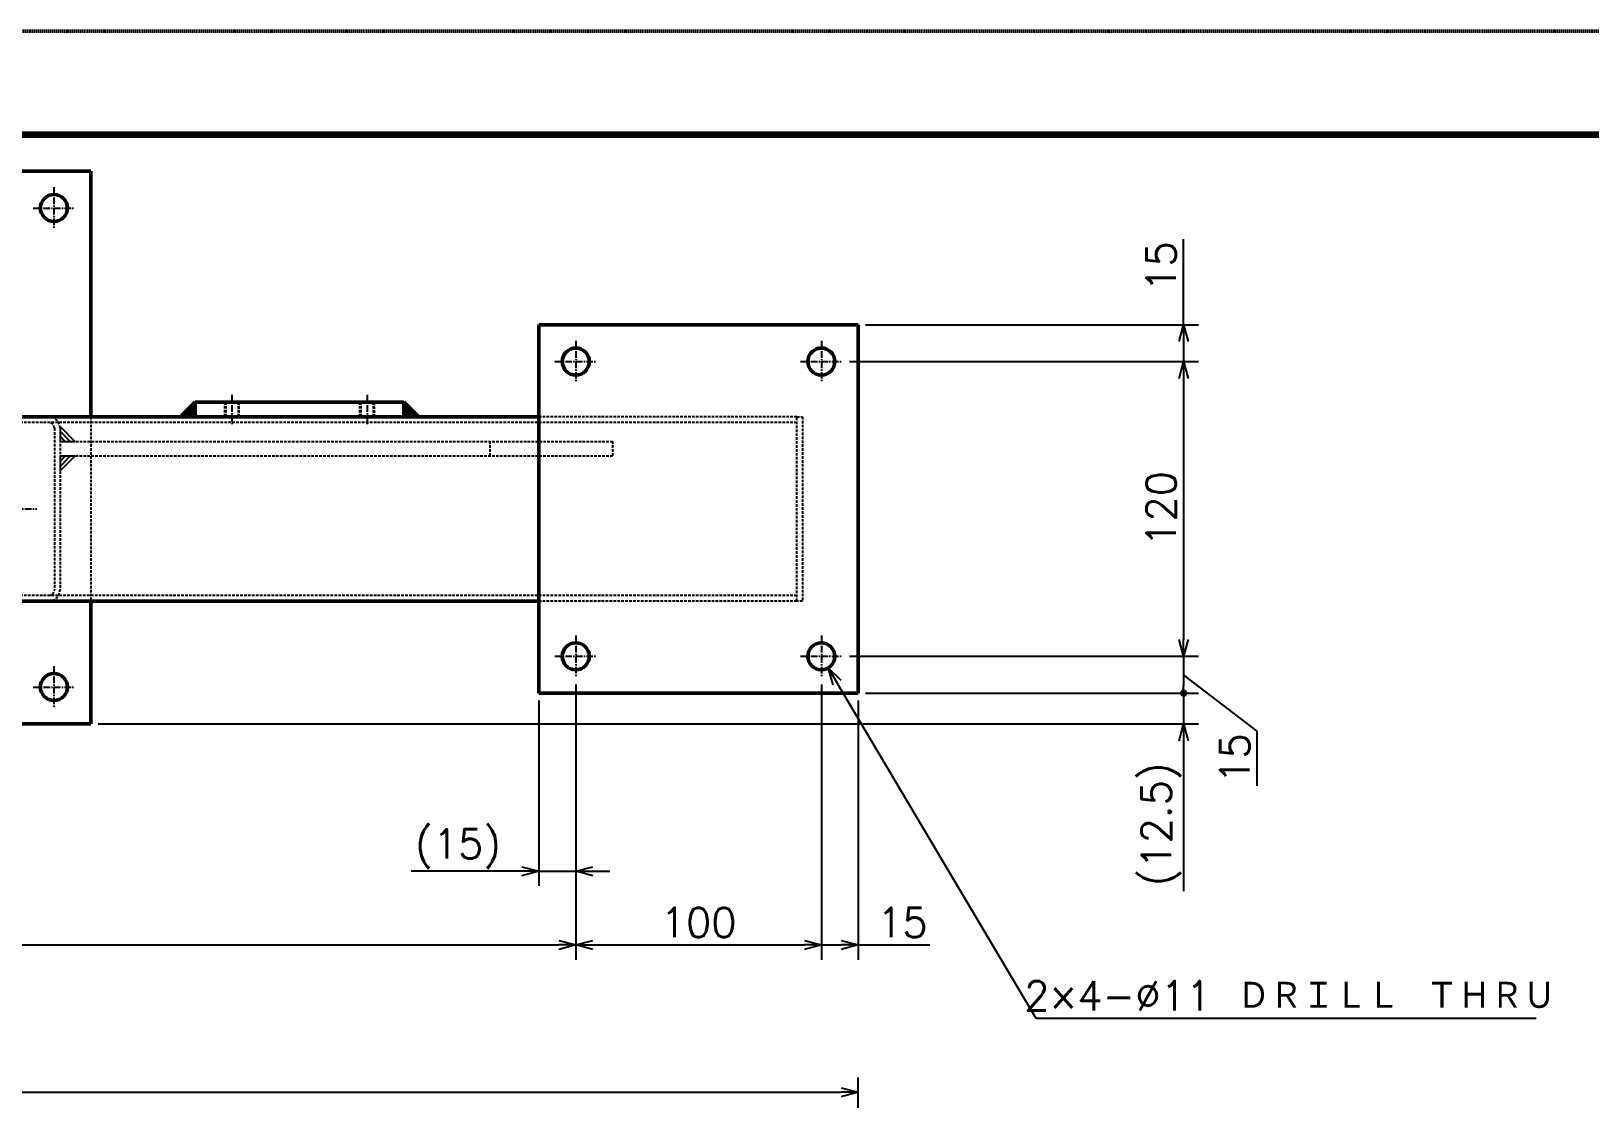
# Model space of a CAD drawing. Header units: millimetres. Extents: x -480 to 2043, y -555 to 1227.
# Drawn here: x 551 to 1185, y 792 to 1227 of the extents above; entities that cross this region are included whole.
import ezdxf

# ---------------------------------------------------------------- set-up
doc = ezdxf.new("R2010")
doc.units = ezdxf.units.MM
doc.header["$LTSCALE"] = 0.08399
for name, pattern in [('CENTER', [50.8, 31.75, -6.35, 6.35, -6.35]), ('DASHED', [19.05, 12.7, -6.35]), ('HIDDEN', [9.525, 6.35, -3.175])]:
    doc.linetypes.add(name, pattern=pattern)
doc.layers.add('SX_DraftLine', color=7, linetype='Continuous', plot=False)
doc.layers.add('作業', color=7, linetype='Continuous')
doc.styles.get("Standard").update_dxf_attribs({"font": 'txt', "bigfont": 'extfont2'})
doc.dimstyles.get("Standard").update_dxf_attribs({"dimtxt": 2.5, "dimasz": 2.5, "dimexe": 1.25, "dimexo": 0.625, "dimtad": 1, "dimzin": 0, "dimdsep": 46, "dimtxsty": 'Standard', "dimcen": 2.5, "dimadec": 0, "dimazin": 0, "dimtfac": 0.75, "dimtmove": 0, "dimatfit": 3, "dimfxl": 1, "dimarcsym": 0})

# ---------------------------------------------------------------- blocks, each defined once
blk = doc.blocks.new('_OPEN30')
at = {"color": 0, "linetype": 'ByBlock', "lineweight": -2}
for p, q in [((-1, 0.267949), (0, 0)), ((0, 0), (-1, -0.267949)), ((0, 0), (-1, 0))]:
    blk.add_line(p, q, dxfattribs=at)
blk = doc.blocks.new('*D200')
at = {"layer": 'Defpoints', "color": 0, "transparency": 16777216}
for p in [(887.5, 795), (-312.5, 611), (887.5, 611)]:
    blk.add_point(p, dxfattribs=at)
at = {"layer": '作業', "color": 0, "linetype": 'Continuous', "lineweight": 25, "transparency": 16777216}
for p, q in [((-312.5, 614), (-312.5, 801)), ((887.5, 614), (887.5, 801)), ((-305.6, 795), (880.6, 795))]:
    blk.add_line(p, q, dxfattribs=at)
at = {"layer": '作業', "color": 0, "lineweight": 25, "transparency": 16777216, "xscale": 6.899999999999998, "yscale": 6.899999999999998, "zscale": 6.899999999999998, "rotation": 180}
blk.add_blockref('_OPEN30', (-312.5, 795), dxfattribs=at)
at = {"layer": '作業', "color": 0, "lineweight": 25, "transparency": 16777216, "xscale": 6.899999999999998, "yscale": 6.899999999999998, "zscale": 6.899999999999998}
blk.add_blockref('_OPEN30', (887.5, 795), dxfattribs=at)
at = {"layer": '作業', "color": 0, "lineweight": 50, "transparency": 16777216, "insert": (287.5, 804.126), "char_height": 12, "attachment_point": 5}
blk.add_mtext('1200', dxfattribs=at)
blk = doc.blocks.new('*D225')
at = {"layer": 'Defpoints', "color": 0, "transparency": 16777216}
for p in [(881, 1092.5), (881, 972.5), (1020, 972.5)]:
    blk.add_point(p, dxfattribs=at)
at = {"layer": '作業', "color": 0, "linetype": 'Continuous', "lineweight": 25, "transparency": 16777216}
for p, q in [((1020, 1085.6), (1020, 979.4)), ((884, 972.5), (1026, 972.5))]:
    blk.add_line(p, q, dxfattribs=at)
at = {"layer": '作業', "color": 0, "lineweight": 25, "transparency": 16777216, "xscale": 6.899999999999998, "yscale": 6.899999999999998, "zscale": 6.899999999999998}
for p, rotation in [((1020, 1092.5), 90), ((1020, 972.5), 270)]:
    blk.add_blockref('_OPEN30', p, dxfattribs=dict(at, rotation=rotation))
at = {"layer": '作業', "color": 0, "lineweight": 50, "transparency": 16777216, "insert": (1010.87, 1032.5), "char_height": 12, "attachment_point": 5, "rotation": 90}
blk.add_mtext('120', dxfattribs=at)
blk = doc.blocks.new('*D226')
at = {"layer": 'Defpoints', "color": 0, "transparency": 16777216}
for p in [(887.5, 1107.5), (881, 1092.5), (1020, 1092.5)]:
    blk.add_point(p, dxfattribs=at)
at = {"layer": '作業', "color": 0, "linetype": 'Continuous', "lineweight": 25, "transparency": 16777216}
for p, q in [((1020, 1107.5), (1020, 1142.31)), ((890.5, 1107.5), (1026, 1107.5)), ((1020, 1100.6), (1020, 1092.5)), ((884, 1092.5), (1026, 1092.5))]:
    blk.add_line(p, q, dxfattribs=at)
at = {"layer": '作業', "color": 0, "lineweight": 25, "transparency": 16777216, "xscale": 6.899999999999998, "yscale": 6.899999999999998, "zscale": 6.899999999999998, "rotation": 90}
blk.add_blockref('_OPEN30', (1020, 1107.5), dxfattribs=at)
at = {"layer": '作業', "color": 0, "lineweight": 50, "transparency": 16777216, "insert": (1010.87, 1131.2), "char_height": 12, "attachment_point": 5, "rotation": 90}
blk.add_mtext('15', dxfattribs=at)
blk = doc.blocks.new('_NONE')
blk = doc.blocks.new('_DOT')
at = {"color": 0, "linetype": 'ByBlock', "lineweight": -2}
blk.add_line((-0.5, 0), (-1, 0), dxfattribs=at)
at = {"color": 0, "linetype": 'ByBlock', "lineweight": -2, "const_width": 0.5}
blk.add_lwpolyline([(-0.25, 0, 1), (0.25, 0, 1)], format="xyb", close=True, dxfattribs=at)
blk = doc.blocks.new('*D227')
at = {"layer": 'Defpoints', "color": 0, "transparency": 16777216}
for p in [(881, 972.5), (887.5, 957.5), (1020, 957.5)]:
    blk.add_point(p, dxfattribs=at)
at = {"layer": '作業', "color": 0, "linetype": 'Continuous', "lineweight": 25, "transparency": 16777216}
for p, q in [((1020, 972.5), (1020, 960.5)), ((1050, 942), (1020, 965)), ((890.5, 957.5), (1026, 957.5)), ((1050, 919.78), (1050, 942))]:
    blk.add_line(p, q, dxfattribs=at)
at = {"layer": '作業', "color": 0, "lineweight": 25, "transparency": 16777216, "xscale": 3, "yscale": 3, "zscale": 3, "rotation": 270}
blk.add_blockref('_DOT', (1020, 957.5), dxfattribs=at)
at = {"layer": '作業', "color": 0, "lineweight": 50, "transparency": 16777216, "insert": (1040.87, 930.89), "char_height": 12, "attachment_point": 5, "rotation": 90}
blk.add_mtext('15', dxfattribs=at)
blk = doc.blocks.new('*D228')
at = {"layer": 'Defpoints', "color": 0, "transparency": 16777216}
for p in [(887.5, 957.5), (575, 945), (1020, 945)]:
    blk.add_point(p, dxfattribs=at)
at = {"layer": '作業', "color": 0, "linetype": 'Continuous', "lineweight": 25, "transparency": 16777216}
for p, q in [((1020, 957.5), (1020, 945)), ((578, 945), (1026, 945)), ((1020, 945), (1020, 876.936)), ((1020, 938.1), (1020, 931.2))]:
    blk.add_line(p, q, dxfattribs=at)
at = {"layer": '作業', "color": 0, "lineweight": 25, "transparency": 16777216, "xscale": 6.899999999999998, "yscale": 6.899999999999998, "zscale": 6.899999999999998, "rotation": 90}
blk.add_blockref('_OPEN30', (1020, 945), dxfattribs=at)
at = {"layer": '作業', "color": 0, "lineweight": 50, "transparency": 16777216, "insert": (1010.874, 904.068), "char_height": 12, "attachment_point": 5, "rotation": 90}
blk.add_mtext('(12.5)', dxfattribs=at)
blk = doc.blocks.new('*D229')
at = {"layer": 'Defpoints', "color": 0, "transparency": 16777216}
for p in [(872.5, 964), (887.5, 957.5), (887.5, 855)]:
    blk.add_point(p, dxfattribs=at)
at = {"layer": '作業', "color": 0, "linetype": 'Continuous', "lineweight": 25, "transparency": 16777216}
for p, q in [((887.5, 954.5), (887.5, 849)), ((872.5, 855), (880.6, 855)), ((887.5, 855), (916.624, 855))]:
    blk.add_line(p, q, dxfattribs=at)
at = {"layer": '作業', "color": 0, "lineweight": 25, "transparency": 16777216, "xscale": 6.899999999999998, "yscale": 6.899999999999998, "zscale": 6.899999999999998}
blk.add_blockref('_OPEN30', (887.5, 855), dxfattribs=at)
at = {"layer": '作業', "color": 0, "lineweight": 50, "transparency": 16777216, "insert": (905.512, 864.126), "char_height": 12, "attachment_point": 5}
blk.add_mtext('15', dxfattribs=at)
blk = doc.blocks.new('*D230')
at = {"layer": 'Defpoints', "color": 0, "transparency": 16777216}
for p in [(772.5, 964), (872.5, 964), (872.5, 855)]:
    blk.add_point(p, dxfattribs=at)
at = {"layer": '作業', "color": 0, "linetype": 'Continuous', "lineweight": 25, "transparency": 16777216}
for p, q in [((872.5, 961), (872.5, 849)), ((779.4, 855), (865.6, 855))]:
    blk.add_line(p, q, dxfattribs=at)
at = {"layer": '作業', "color": 0, "lineweight": 25, "transparency": 16777216, "xscale": 6.899999999999998, "yscale": 6.899999999999998, "zscale": 6.899999999999998, "rotation": 180}
blk.add_blockref('_OPEN30', (772.5, 855), dxfattribs=at)
at = {"layer": '作業', "color": 0, "lineweight": 25, "transparency": 16777216, "xscale": 6.899999999999998, "yscale": 6.899999999999998, "zscale": 6.899999999999998}
blk.add_blockref('_OPEN30', (872.5, 855), dxfattribs=at)
at = {"layer": '作業', "color": 0, "lineweight": 50, "transparency": 16777216, "insert": (822.5, 864.126), "char_height": 12, "attachment_point": 5}
blk.add_mtext('100', dxfattribs=at)
blk = doc.blocks.new('*D232')
at = {"layer": 'Defpoints', "color": 0, "transparency": 16777216}
for p in [(-197.5, 964), (772.5, 964), (772.5, 855)]:
    blk.add_point(p, dxfattribs=at)
at = {"layer": '作業', "color": 0, "linetype": 'Continuous', "lineweight": 25, "transparency": 16777216}
for p, q in [((772.5, 961), (772.5, 849)), ((-190.6, 855), (765.6, 855))]:
    blk.add_line(p, q, dxfattribs=at)
at = {"layer": '作業', "color": 0, "lineweight": 25, "transparency": 16777216, "xscale": 6.899999999999998, "yscale": 6.899999999999998, "zscale": 6.899999999999998, "rotation": 180}
blk.add_blockref('_OPEN30', (-197.5, 855), dxfattribs=at)
at = {"layer": '作業', "color": 0, "lineweight": 25, "transparency": 16777216, "xscale": 6.899999999999998, "yscale": 6.899999999999998, "zscale": 6.899999999999998}
blk.add_blockref('_OPEN30', (772.5, 855), dxfattribs=at)
at = {"layer": '作業', "color": 0, "lineweight": 50, "transparency": 16777216, "insert": (287.5, 864.126), "char_height": 12, "attachment_point": 5}
blk.add_mtext('970', dxfattribs=at)
blk = doc.blocks.new('*D234')
at = {"layer": 'Defpoints', "color": 0, "transparency": 16777216}
for p in [(869.69, 977.23), (875.31, 967.77)]:
    blk.add_point(p, dxfattribs=at)
at = {"layer": '作業', "color": 0, "linetype": 'Continuous', "lineweight": 25, "transparency": 16777216}
for p, q in [((960, 825), (878.83, 961.84)), ((1163.51, 825), (960, 825))]:
    blk.add_line(p, q, dxfattribs=at)
at = {"layer": '作業', "color": 0, "lineweight": 25, "transparency": 16777216, "xscale": 6.899999999999998, "yscale": 6.899999999999998, "zscale": 6.899999999999998, "rotation": 120.677280021796}
blk.add_blockref('_OPEN30', (875.31, 967.77), dxfattribs=at)
at = {"layer": '作業', "color": 0, "lineweight": 50, "transparency": 16777216, "insert": (1063.25, 834.26), "char_height": 12, "attachment_point": 5}
blk.add_mtext('2×4-%%c11 ＤＲＩＬＬ ＴＨＲＵ', dxfattribs=at)
blk = doc.blocks.new('*D235')
at = {"layer": 'Defpoints', "color": 0, "transparency": 16777216}
for p in [(772.5, 964), (757.5, 957.5), (772.5, 885)]:
    blk.add_point(p, dxfattribs=at)
at = {"layer": '作業', "color": 0, "linetype": 'Continuous', "lineweight": 25, "transparency": 16777216}
for p, q in [((772.5, 961), (772.5, 879)), ((757.5, 954.5), (757.5, 879)), ((757.5, 885), (705.432, 885)), ((750.6, 885), (743.7, 885)), ((757.5, 885), (772.5, 885)), ((779.4, 885), (786.3, 885))]:
    blk.add_line(p, q, dxfattribs=at)
at = {"layer": '作業', "color": 0, "lineweight": 25, "transparency": 16777216, "xscale": 6.899999999999998, "yscale": 6.899999999999998, "zscale": 6.899999999999998}
blk.add_blockref('_OPEN30', (757.5, 885), dxfattribs=at)
at = {"layer": '作業', "color": 0, "lineweight": 25, "transparency": 16777216, "xscale": 6.899999999999998, "yscale": 6.899999999999998, "zscale": 6.899999999999998, "rotation": 180}
blk.add_blockref('_OPEN30', (772.5, 885), dxfattribs=at)
at = {"layer": '作業', "color": 0, "lineweight": 50, "transparency": 16777216, "insert": (724.566, 894.126), "char_height": 12, "attachment_point": 5}
blk.add_mtext('(15)', dxfattribs=at)
blk = doc.blocks.new('ASM_0021')
at = {"layer": '作業', "color": 7, "linetype": 'Continuous', "lineweight": 50}
for p, q in [((0, 0), (0, 6)), ((0, 6), (6, 0)), ((0, 6), (6, 0)), ((0, 5.7), (0.15, 5.85)), ((0, 5.17), (0.42, 5.58)), ((0, 4.64), (0.68, 5.32)), ((0, 4.11), (0.95, 5.05)), ((0, 3.58), (1.21, 4.79)), ((0, 3.05), (1.48, 4.52)), ((0, 2.51), (1.74, 4.26)), ((0, 1.98), (2.01, 3.99)), ((0, 1.45), (2.27, 3.73)), ((0, 0.92), (2.54, 3.46)), ((0, 0.39), (2.8, 3.2)), ((6, 0), (0, 0)), ((0.14, 0), (3.07, 2.93)), ((0.67, 0), (3.33, 2.67)), ((1.2, 0), (3.6, 2.4)), ((1.73, 0), (3.86, 2.14)), ((2.26, 0), (4.13, 1.87)), ((2.79, 0), (4.39, 1.61)), ((3.32, 0), (4.66, 1.34)), ((3.85, 0), (4.92, 1.08)), ((4.38, 0), (5.19, 0.81)), ((4.91, 0), (5.45, 0.55)), ((5.44, 0), (5.72, 0.28)), ((5.97, 0), (5.99, 0.01))]:
    blk.add_line(p, q, dxfattribs=at)
blk = doc.blocks.new('JZB_0041')
at = {"layer": '作業', "color": 7, "linetype": 'Continuous', "lineweight": 50}
blk.add_blockref('ASM_0021', (0, 0), dxfattribs=at)
blk = doc.blocks.new('ASM_0022')
at = {"layer": '作業', "color": 7, "linetype": 'Continuous', "lineweight": 50}
for p, q in [((0, 0), (6, 6)), ((0, 0), (6, 6)), ((6, 0), (0, 0)), ((0.3, 0), (0.15, 0.15)), ((0.83, 0), (0.42, 0.42)), ((1.36, 0), (0.68, 0.68)), ((1.89, 0), (0.95, 0.95)), ((2.42, 0), (1.21, 1.21)), ((2.95, 0), (1.48, 1.48)), ((3.49, 0), (1.74, 1.74)), ((4.02, 0), (2.01, 2.01)), ((4.55, 0), (2.27, 2.27)), ((5.08, 0), (2.54, 2.54)), ((5.61, 0), (2.8, 2.8)), ((6, 0.14), (3.07, 3.07)), ((6, 0.67), (3.33, 3.33)), ((6, 1.2), (3.6, 3.6)), ((6, 1.73), (3.86, 3.86)), ((6, 2.26), (4.13, 4.13)), ((6, 2.79), (4.39, 4.39)), ((6, 3.32), (4.66, 4.66)), ((6, 3.85), (4.92, 4.92)), ((6, 4.38), (5.19, 5.19)), ((6, 4.91), (5.45, 5.45)), ((6, 5.44), (5.72, 5.72)), ((6, 5.97), (5.99, 5.99)), ((6, 6), (6, 0))]:
    blk.add_line(p, q, dxfattribs=at)
blk = doc.blocks.new('JZB_0042')
at = {"layer": '作業', "color": 7, "linetype": 'Continuous', "lineweight": 50}
blk.add_blockref('ASM_0022', (0, 0), dxfattribs=at)
blk = doc.blocks.new('ASM_0031')
at = {"layer": '作業', "color": 7, "linetype": 'Continuous', "lineweight": 25}
for p, q in [((0, 6), (6, 0)), ((0, 6), (0, 0)), ((4.19, 0), (0, 4.19)), ((2.07, 0), (0, 2.07)), ((0, 0), (6, 0))]:
    blk.add_line(p, q, dxfattribs=at)
blk = doc.blocks.new('JZB_0051')
at = {"layer": '作業', "color": 7, "linetype": 'Continuous', "lineweight": 50}
blk.add_blockref('ASM_0031', (0, 0), dxfattribs=at)
blk = doc.blocks.new('ASM_0032')
at = {"layer": '作業', "color": 7, "linetype": 'Continuous', "lineweight": 25}
for p, q in [((6, 6), (0, 0)), ((0, 3.93), (2.07, 6)), ((0, 1.81), (4.19, 6)), ((6, 6), (0, 6)), ((0, 6), (0, 0))]:
    blk.add_line(p, q, dxfattribs=at)
blk = doc.blocks.new('JZB_0052')
at = {"layer": '作業', "color": 7, "linetype": 'Continuous', "lineweight": 50}
blk.add_blockref('ASM_0032', (0, 0), dxfattribs=at)
blk = doc.blocks.new('JZB_0053')
at = {"layer": '作業', "color": 8, "linetype": 'CENTER', "lineweight": 25}
for p, q in [((8.5, 17), (8.5, 0)), ((0, 8.5), (17, 8.5))]:
    blk.add_line(p, q, dxfattribs=at)
at = {"layer": '作業', "color": 91, "linetype": 'Continuous', "lineweight": 50}
blk.add_circle((8.5, 8.5), 5.5, dxfattribs=at)
blk = doc.blocks.new('JZB_0056')
at = {"layer": '作業', "color": 8, "linetype": 'CENTER', "lineweight": 25}
for p, q in [((8.5, 17), (8.5, 0)), ((0, 8.5), (17, 8.5))]:
    blk.add_line(p, q, dxfattribs=at)
at = {"layer": '作業', "color": 91, "linetype": 'Continuous', "lineweight": 50}
blk.add_circle((8.5, 8.5), 5.5, dxfattribs=at)
blk = doc.blocks.new('JZB_0065')
at = {"layer": '作業', "color": 8, "linetype": 'CENTER', "lineweight": 25}
for p, q in [((8.5, 17), (8.5, 0)), ((0, 8.5), (17, 8.5))]:
    blk.add_line(p, q, dxfattribs=at)
at = {"layer": '作業', "color": 91, "linetype": 'Continuous', "lineweight": 50}
blk.add_circle((8.5, 8.5), 5.5, dxfattribs=at)
blk = doc.blocks.new('JZB_0066')
at = {"layer": '作業', "color": 8, "linetype": 'CENTER', "lineweight": 25}
for p, q in [((8.5, 17), (8.5, 0)), ((0, 8.5), (17, 8.5))]:
    blk.add_line(p, q, dxfattribs=at)
at = {"layer": '作業', "color": 91, "linetype": 'Continuous', "lineweight": 50}
blk.add_circle((8.5, 8.5), 5.5, dxfattribs=at)
blk = doc.blocks.new('JZB_0067')
at = {"layer": '作業', "color": 8, "linetype": 'CENTER', "lineweight": 25}
for p, q in [((8.5, 17), (8.5, 0)), ((0, 8.5), (17, 8.5))]:
    blk.add_line(p, q, dxfattribs=at)
at = {"layer": '作業', "color": 91, "linetype": 'Continuous', "lineweight": 50}
blk.add_circle((8.5, 8.5), 5.5, dxfattribs=at)
blk = doc.blocks.new('JZB_0068')
at = {"layer": '作業', "color": 8, "linetype": 'CENTER', "lineweight": 25}
for p, q in [((8.5, 17), (8.5, 0)), ((0, 8.5), (17, 8.5))]:
    blk.add_line(p, q, dxfattribs=at)
at = {"layer": '作業', "color": 91, "linetype": 'Continuous', "lineweight": 50}
blk.add_circle((8.5, 8.5), 5.5, dxfattribs=at)
blk = doc.blocks.new('JZB_0069')
at = {"layer": '作業', "color": 91, "linetype": 'DASHED', "lineweight": 25}
for p, q in [((0, 4.6), (0, 70.4)), ((2.3, 4.6), (2.3, 70.4)), ((72.7, 70.4), (72.7, 4.6)), ((75, 70.4), (75, 4.6))]:
    blk.add_line(p, q, dxfattribs=at)
for centre, radius, start, end in [((4.6, 70.4), 4.6, 90, 180), ((4.6, 70.4), 2.3, 90, 180), ((70.4, 70.4), 4.6, 0, 90), ((70.4, 70.4), 2.3, 0, 90), ((4.6, 4.6), 4.6, 180, 270), ((4.6, 4.6), 2.3, 180, 270), ((70.4, 4.6), 2.3, 270, 0), ((70.4, 4.6), 4.6, 270, 0)]:
    blk.add_arc(centre, radius, start, end, dxfattribs=at)
blk = doc.blocks.new('JZB_0072')
at = {"layer": '作業', "color": 91, "linetype": 'DASHED', "lineweight": 25}
for p, q in [((0, 9), (0, 3)), ((0.5, 9), (0.5, 3)), ((5.5, 9), (5.5, 3)), ((6, 3), (6, 9))]:
    blk.add_line(p, q, dxfattribs=at)
at = {"layer": '作業', "color": 8, "linetype": 'CENTER', "lineweight": 25}
blk.add_line((3, 12), (3, 0), dxfattribs=at)
blk.add_line((3, 12), (3, 0), dxfattribs=at)
blk = doc.blocks.new('JZB_0073')
at = {"layer": '作業', "color": 91, "linetype": 'DASHED', "lineweight": 25}
for p, q in [((0, 9), (0, 3)), ((0.5, 9), (0.5, 3)), ((5.5, 9), (5.5, 3)), ((6, 3), (6, 9))]:
    blk.add_line(p, q, dxfattribs=at)
at = {"layer": '作業', "color": 8, "linetype": 'CENTER', "lineweight": 25}
blk.add_line((3, 12), (3, 0), dxfattribs=at)
blk.add_line((3, 12), (3, 0), dxfattribs=at)
blk = doc.blocks.new('JZB_0076')
at = {"layer": '作業', "color": 91, "linetype": 'Continuous', "lineweight": 50}
for p, q in [((905, 75), (905, 81)), ((905, 81), (990, 81)), ((990, 81), (990, 75)), ((1045, 75), (105, 75)), ((1045, 0), (105, 0))]:
    blk.add_line(p, q, dxfattribs=at)
at = {"layer": '作業', "color": 91, "linetype": 'DASHED', "lineweight": 25}
for p, q in [((1150, 72.7), (0, 72.7)), ((1150, 75), (1045, 75)), ((1150, 2.3), (0, 2.3)), ((1150, 0), (1045, 0))]:
    blk.add_line(p, q, dxfattribs=at)

msp = doc.modelspace()

# ---------------------------------------------------------------- linework, layer by layer
at = {"layer": 'SX_DraftLine', "color": 8, "linetype": 'HIDDEN', "lineweight": 50}
msp.add_line((-480, 1227), (2043, 1227), dxfattribs=at)
at = {"layer": '作業', "color": 7, "linetype": 'Continuous', "lineweight": 100}
msp.add_line((-408, 1185), (1983, 1185), dxfattribs=at)
at = {"layer": '作業', "color": 91, "linetype": 'Continuous', "lineweight": 50}
for p, q in [((475, 1170), (575, 1170)), ((575, 1170), (575, 1070)), ((757.5, 1107.5), (757.5, 957.5)), ((757.5, 1107.5), (887.5, 1107.5)), ((887.5, 957.5), (887.5, 1107.5)), ((575, 995), (575, 945)), ((757.5, 957.5), (887.5, 957.5)), ((575, 945), (475, 945))]:
    msp.add_line(p, q, dxfattribs=at)
at = {"layer": '作業', "color": 91, "linetype": 'DASHED', "lineweight": 25}
for p, q in [((575, 1070), (575, 995)), ((862.5, 1070), (864.8, 1070)), ((862.5, 995), (862.5, 1070)), ((864.8, 1070), (864.8, 995)), ((562.5, 1060), (787.5, 1060)), ((737.5, 1060), (737.5, 1054)), ((787.5, 1060), (787.5, 1054)), ((787.5, 1054), (562.5, 1054)), ((864.8, 995), (862.5, 995))]:
    msp.add_line(p, q, dxfattribs=at)
at = {"layer": '作業', "color": 8, "linetype": 'CENTER', "lineweight": 25}
msp.add_line((497, 1032.5), (553, 1032.5), dxfattribs=at)

# ---------------------------------------------------------------- block references
at = {"layer": '作業'}
for name, p in [('JZB_0056', (551.5, 1146.5)), ('JZB_0066', (764, 1084)), ('JZB_0065', (864, 1084)), ('JZB_0072', (629.5, 1067)), ('JZB_0073', (684.5, 1067)), ('JZB_0076', (-287.5, 995)), ('JZB_0042', (611.5, 1070)), ('JZB_0041', (702.5, 1070)), ('JZB_0069', (487.5, 995)), ('JZB_0051', (562.5, 1060)), ('JZB_0052', (562.5, 1048)), ('JZB_0068', (764, 964)), ('JZB_0067', (864, 964)), ('JZB_0053', (551.5, 951.5))]:
    msp.add_blockref(name, p, dxfattribs=at)

# ---------------------------------------------------------------- dimensions: what is measured, and where the dimension line sits
at = {"layer": '作業', "color": 7, "linetype": 'Continuous', "lineweight": 50}
for base, p1, p2, override, picture, middle in [((1020, 1092.5), (887.5, 1107.5), (881, 1092.5), {"dimtxt": 12, "dimasz": 6.9, "dimexe": 6, "dimexo": 3, "dimgap": 3, "dimdec": 3, "dimzin": 8, "dimblk1": 'OPEN30', "dimblk2": 'NONE', "dimsah": 1, "dimclrd": 0, "dimclre": 0, "dimclrt": 0, "dimtp": 0, "dimtm": 0, "dimlwd": 25, "dimlwe": 25}, '*D226', (1020, 1131.2)), ((1020, 972.5), (881, 1092.5), (881, 972.5), {"dimtxt": 12, "dimasz": 6.9, "dimexe": 6, "dimexo": 3, "dimgap": 3, "dimdec": 3, "dimzin": 8, "dimblk": 'OPEN30', "dimse1": 1, "dimclrd": 0, "dimclre": 0, "dimclrt": 0, "dimtp": 0, "dimtm": 0, "dimlwd": 25, "dimlwe": 25}, '*D225', (1020, 1032.5)), ((1020, 957.5), (881, 972.5), (887.5, 957.5), {"dimtxt": 12, "dimasz": 3, "dimexe": 6, "dimexo": 3, "dimgap": 3, "dimdec": 3, "dimzin": 8, "dimblk1": 'NONE', "dimblk2": 'DOT', "dimsah": 1, "dimse1": 1, "dimclrd": 0, "dimclre": 0, "dimclrt": 0, "dimtp": 0, "dimtm": 0, "dimtmove": 1, "dimlwd": 25, "dimlwe": 25}, '*D227', (1050, 939)), ((1020, 945), (887.5, 957.5), (575, 945), {"dimtxt": 12, "dimasz": 6.9, "dimexe": 6, "dimexo": 3, "dimgap": 3, "dimdec": 3, "dimzin": 8, "dimpost": '(<>)', "dimblk1": 'NONE', "dimblk2": 'OPEN30', "dimsah": 1, "dimse1": 1, "dimclrd": 0, "dimclre": 0, "dimclrt": 0, "dimtp": 0, "dimtm": 0, "dimlwd": 25, "dimlwe": 25}, '*D228', (1020, 904.068))]:
    dim = msp.add_linear_dim(base=base, p1=p1, p2=p2, angle=270, dimstyle='Standard', override=override, dxfattribs=at)
    dim.commit()
    dim.dimension.update_dxf_attribs({"geometry": picture, "text_midpoint": middle, "dimtype": 160})
dim = msp.add_diameter_dim_2p(p1=(869.6939, 977.2303), p2=(875.3061, 967.7697), text='2×<>', dimstyle='Standard', override={"dimtxt": 12, "dimasz": 6.9, "dimexe": 6, "dimexo": 3, "dimgap": 3, "dimtad": 3, "dimtih": 1, "dimtoh": 1, "dimdec": 3, "dimzin": 8, "dimpost": '4-%%c<> ＤＲＩＬＬ ＴＨＲＵ', "dimblk1": 'NONE', "dimblk2": 'OPEN30', "dimsah": 1, "dimcen": 0, "dimse1": 1, "dimse2": 1, "dimclrd": 0, "dimclre": 0, "dimclrt": 0, "dimtp": 0, "dimtm": 0, "dimtofl": 0, "dimlwd": 25, "dimlwe": 25}, dxfattribs=at)
dim.commit()
dim.dimension.update_dxf_attribs({"geometry": '*D234', "text_midpoint": (1063.254, 825), "dimtype": 163})
for base, p1, p2, override, picture, middle in [((772.5, 855), (-197.5, 964), (772.5, 964), {"dimtxt": 12, "dimasz": 6.9, "dimexe": 6, "dimexo": 3, "dimgap": 3, "dimdec": 3, "dimzin": 8, "dimblk": 'OPEN30', "dimse1": 1, "dimclrd": 0, "dimclre": 0, "dimclrt": 0, "dimtp": 0, "dimtm": 0, "dimlwd": 25, "dimlwe": 25}, '*D232', (287.5, 855)), ((772.5, 885), (757.5, 957.5), (772.5, 964), {"dimtxt": 12, "dimasz": 6.9, "dimexe": 6, "dimexo": 3, "dimgap": 3, "dimdec": 3, "dimzin": 8, "dimpost": '(<>)', "dimblk": 'OPEN30', "dimclrd": 0, "dimclre": 0, "dimclrt": 0, "dimtp": 0, "dimtm": 0, "dimlwd": 25, "dimlwe": 25}, '*D235', (724.566, 885)), ((872.5, 855), (772.5, 964), (872.5, 964), {"dimtxt": 12, "dimasz": 6.9, "dimexe": 6, "dimexo": 3, "dimgap": 3, "dimdec": 3, "dimzin": 8, "dimblk": 'OPEN30', "dimse1": 1, "dimclrd": 0, "dimclre": 0, "dimclrt": 0, "dimtp": 0, "dimtm": 0, "dimlwd": 25, "dimlwe": 25}, '*D230', (822.5, 855)), ((887.5, 855), (872.5, 964), (887.5, 957.5), {"dimtxt": 12, "dimasz": 6.9, "dimexe": 6, "dimexo": 3, "dimgap": 3, "dimdec": 3, "dimzin": 8, "dimblk1": 'NONE', "dimblk2": 'OPEN30', "dimsah": 1, "dimse1": 1, "dimclrd": 0, "dimclre": 0, "dimclrt": 0, "dimtp": 0, "dimtm": 0, "dimlwd": 25, "dimlwe": 25}, '*D229', (905.512, 855)), ((887.5, 795), (-312.5, 611), (887.5, 611), {"dimtxt": 12, "dimasz": 6.9, "dimexe": 6, "dimexo": 3, "dimgap": 3, "dimdec": 3, "dimzin": 8, "dimblk": 'OPEN30', "dimclrd": 0, "dimclre": 0, "dimclrt": 0, "dimtp": 0, "dimtm": 0, "dimlwd": 25, "dimlwe": 25}, '*D200', (287.5, 795))]:
    dim = msp.add_linear_dim(base=base, p1=p1, p2=p2, dimstyle='Standard', override=override, dxfattribs=at)
    dim.commit()
    dim.dimension.update_dxf_attribs({"geometry": picture, "text_midpoint": middle, "dimtype": 160})

doc.saveas('drawing.dxf')
